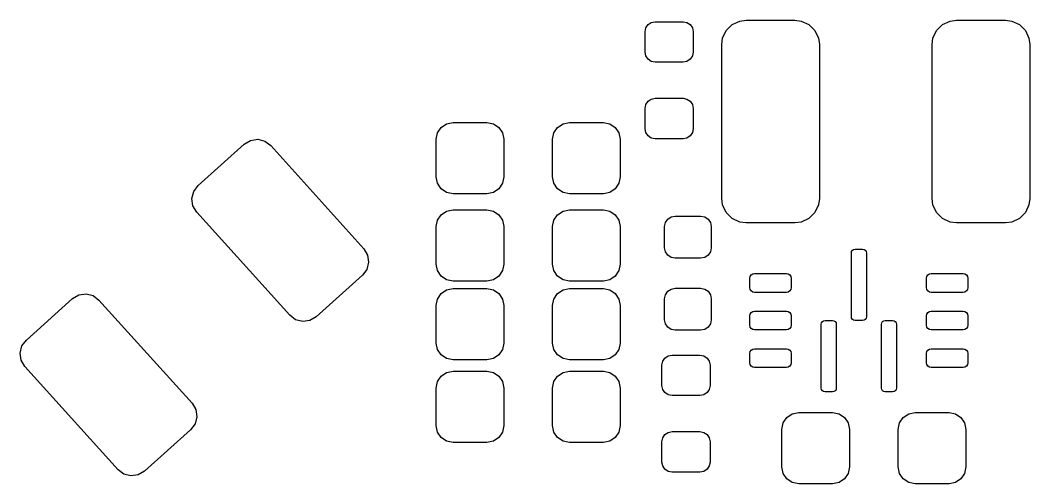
# Model space of a CAD drawing. Extents: x -25.9 to 25, y -4.9 to 48.1.
# Drawn here: x -25.88 to -12.44, y 41.97 to 48.14 of the extents above; entities that cross this region are included whole.
import ezdxf

# ---------------------------------------------------------------- set-up
doc = ezdxf.new("R2010")
doc.units = 0
doc.layers.add('BLACK', color=7, linetype='CONTINUOUS')

msp = doc.modelspace()

# ---------------------------------------------------------------- linework, layer by layer
at = {"layer": 'BLACK', "linetype": 'CONTINUOUS'}
for p, q in [((-17.521127, 48.081961), (-17.47733, 48.111226)), ((-17.47733, 48.111226), (-17.425668, 48.121502)), ((-17.425668, 48.121502), (-17.055668, 48.121502)), ((-17.055668, 48.121502), (-17.004006, 48.111226)), ((-17.004006, 48.111226), (-16.960209, 48.081961)), ((-16.40208, 48.082726), (-16.299784, 48.130428)), ((-16.299784, 48.130428), (-16.215668, 48.141502)), ((-16.215668, 48.141502), (-15.565668, 48.141502)), ((-15.565668, 48.141502), (-15.481552, 48.130428)), ((-15.481552, 48.130428), (-15.379256, 48.082726)), ((-13.60208, 48.082726), (-13.499784, 48.130428)), ((-13.499784, 48.130428), (-13.415668, 48.141502)), ((-13.415668, 48.141502), (-12.765668, 48.141502)), ((-12.765668, 48.141502), (-12.681552, 48.130428)), ((-12.681552, 48.130428), (-12.579256, 48.082726)), ((-17.560668, 47.986502), (-17.550392, 48.038164)), ((-17.560668, 47.716502), (-17.560668, 47.986502)), ((-17.550392, 48.038164), (-17.521127, 48.081961)), ((-16.960209, 48.081961), (-16.930944, 48.038164)), ((-16.930944, 48.038164), (-16.920668, 47.986502)), ((-16.920668, 47.986502), (-16.920668, 47.716502)), ((-16.529594, 47.900618), (-16.481892, 48.002914)), ((-16.481892, 48.002914), (-16.40208, 48.082726)), ((-15.379256, 48.082726), (-15.299444, 48.002914)), ((-15.299444, 48.002914), (-15.251742, 47.900618)), ((-13.729594, 47.900618), (-13.681892, 48.002914)), ((-13.681892, 48.002914), (-13.60208, 48.082726)), ((-12.579256, 48.082726), (-12.499444, 48.002914)), ((-12.499444, 48.002914), (-12.451742, 47.900618)), ((-16.540668, 47.816502), (-16.529594, 47.900618)), ((-15.251742, 47.900618), (-15.240668, 47.816502)), ((-13.740668, 47.816502), (-13.729594, 47.900618)), ((-12.451742, 47.900618), (-12.440668, 47.816502)), ((-17.550392, 47.66484), (-17.560668, 47.716502)), ((-16.920668, 47.716502), (-16.930944, 47.66484)), ((-16.540668, 45.766502), (-16.540668, 47.816502)), ((-15.240668, 47.816502), (-15.240668, 45.766502)), ((-13.740668, 45.766502), (-13.740668, 47.816502)), ((-12.440668, 47.816502), (-12.440668, 45.766502)), ((-17.521127, 47.621043), (-17.550392, 47.66484)), ((-17.47733, 47.591778), (-17.521127, 47.621043)), ((-17.425668, 47.581502), (-17.47733, 47.591778)), ((-17.055668, 47.581502), (-17.425668, 47.581502)), ((-17.004006, 47.591778), (-17.055668, 47.581502)), ((-16.960209, 47.621043), (-17.004006, 47.591778)), ((-16.930944, 47.66484), (-16.960209, 47.621043)), ((-17.550392, 47.018164), (-17.521127, 47.061961)), ((-17.521127, 47.061961), (-17.47733, 47.091226)), ((-17.47733, 47.091226), (-17.425668, 47.101502)), ((-17.425668, 47.101502), (-17.055668, 47.101502)), ((-17.055668, 47.101502), (-17.004006, 47.091226)), ((-17.004006, 47.091226), (-16.960209, 47.061961)), ((-16.960209, 47.061961), (-16.930944, 47.018164)), ((-17.560668, 46.966502), (-17.550392, 47.018164)), ((-17.560668, 46.696502), (-17.560668, 46.966502)), ((-16.930944, 47.018164), (-16.920668, 46.966502)), ((-16.920668, 46.966502), (-16.920668, 46.696502)), ((-20.274635, 46.714205), (-20.20164, 46.762979)), ((-20.20164, 46.762979), (-20.115536, 46.780106)), ((-20.115536, 46.780106), (-19.665536, 46.780106)), ((-19.665536, 46.780106), (-19.579432, 46.762979)), ((-19.579432, 46.762979), (-19.506437, 46.714205)), ((-18.724635, 46.714201), (-18.65164, 46.762975)), ((-18.65164, 46.762975), (-18.565536, 46.780102)), ((-18.565536, 46.780102), (-18.115536, 46.780102)), ((-18.115536, 46.780102), (-18.029432, 46.762975)), ((-18.029432, 46.762975), (-17.956437, 46.714201)), ((-20.340536, 46.555106), (-20.323409, 46.64121)), ((-20.323409, 46.64121), (-20.274635, 46.714205)), ((-19.506437, 46.714205), (-19.457663, 46.64121)), ((-19.457663, 46.64121), (-19.440536, 46.555106)), ((-18.790536, 46.555102), (-18.773409, 46.641206)), ((-18.773409, 46.641206), (-18.724635, 46.714201)), ((-17.956437, 46.714201), (-17.907663, 46.641206)), ((-17.907663, 46.641206), (-17.890536, 46.555102)), ((-17.550392, 46.64484), (-17.560668, 46.696502)), ((-17.521127, 46.601043), (-17.550392, 46.64484)), ((-16.930944, 46.64484), (-16.960209, 46.601043)), ((-16.920668, 46.696502), (-16.930944, 46.64484)), ((-23.508444, 45.938681), (-22.895349, 46.490714)), ((-22.895349, 46.490714), (-22.811518, 46.540588)), ((-22.811518, 46.540588), (-22.714983, 46.554585)), ((-22.714983, 46.554585), (-22.620439, 46.530574)), ((-22.620439, 46.530574), (-22.54228, 46.47221)), ((-20.340536, 46.055106), (-20.340536, 46.555106)), ((-19.440536, 46.555106), (-19.440536, 46.055106)), ((-18.790536, 46.055102), (-18.790536, 46.555102)), ((-17.890536, 46.555102), (-17.890536, 46.055102)), ((-17.47733, 46.571778), (-17.521127, 46.601043)), ((-17.425668, 46.561502), (-17.47733, 46.571778)), ((-17.055668, 46.561502), (-17.425668, 46.561502)), ((-17.004006, 46.571778), (-17.055668, 46.561502)), ((-16.960209, 46.601043), (-17.004006, 46.571778)), ((-22.54228, 46.47221), (-21.304389, 45.097392)), ((-20.323409, 45.969002), (-20.340536, 46.055106)), ((-20.274635, 45.896007), (-20.323409, 45.969002)), ((-19.457663, 45.969002), (-19.506437, 45.896007)), ((-19.440536, 46.055106), (-19.457663, 45.969002)), ((-18.773409, 45.968998), (-18.790536, 46.055102)), ((-18.724635, 45.896003), (-18.773409, 45.968998)), ((-17.907663, 45.968998), (-17.956437, 45.896003)), ((-17.890536, 46.055102), (-17.907663, 45.968998)), ((-23.590819, 45.765979), (-23.566808, 45.860522)), ((-23.566808, 45.860522), (-23.508444, 45.938681)), ((-20.20164, 45.847233), (-20.274635, 45.896007)), ((-20.115536, 45.830106), (-20.20164, 45.847233)), ((-19.665536, 45.830106), (-20.115536, 45.830106)), ((-19.579432, 45.847233), (-19.665536, 45.830106)), ((-19.506437, 45.896007), (-19.579432, 45.847233)), ((-18.65164, 45.847229), (-18.724635, 45.896003)), ((-18.565536, 45.830102), (-18.65164, 45.847229)), ((-18.115536, 45.830102), (-18.565536, 45.830102)), ((-18.029432, 45.847229), (-18.115536, 45.830102)), ((-17.956437, 45.896003), (-18.029432, 45.847229)), ((-23.576822, 45.669443), (-23.590819, 45.765979)), ((-16.529594, 45.682386), (-16.540668, 45.766502)), ((-16.481892, 45.58009), (-16.529594, 45.682386)), ((-15.251742, 45.682386), (-15.299444, 45.58009)), ((-15.240668, 45.766502), (-15.251742, 45.682386)), ((-13.729594, 45.682386), (-13.740668, 45.766502)), ((-13.681892, 45.58009), (-13.729594, 45.682386)), ((-12.451742, 45.682386), (-12.499444, 45.58009)), ((-12.440668, 45.766502), (-12.451742, 45.682386)), ((-23.526947, 45.585612), (-23.576822, 45.669443)), ((-22.289056, 44.210794), (-23.526947, 45.585612)), ((-20.323541, 45.477608), (-20.274767, 45.550603)), ((-20.274767, 45.550603), (-20.201772, 45.599377)), ((-20.201772, 45.599377), (-20.115668, 45.616504)), ((-20.115668, 45.616504), (-19.665668, 45.616504)), ((-19.665668, 45.616504), (-19.579564, 45.599377)), ((-19.579564, 45.599377), (-19.506569, 45.550603)), ((-19.506569, 45.550603), (-19.457795, 45.477608)), ((-18.773541, 45.477604), (-18.724767, 45.550599)), ((-18.724767, 45.550599), (-18.651772, 45.599373)), ((-18.651772, 45.599373), (-18.565668, 45.6165)), ((-18.565668, 45.6165), (-18.115668, 45.6165)), ((-18.115668, 45.6165), (-18.029564, 45.599373)), ((-18.029564, 45.599373), (-17.956569, 45.550599)), ((-17.956569, 45.550599), (-17.907795, 45.477604)), ((-16.40208, 45.500278), (-16.481892, 45.58009)), ((-15.299444, 45.58009), (-15.379256, 45.500278)), ((-13.60208, 45.500278), (-13.681892, 45.58009)), ((-12.499444, 45.58009), (-12.579256, 45.500278)), ((-20.340668, 45.391504), (-20.323541, 45.477608)), ((-19.457795, 45.477608), (-19.440668, 45.391504)), ((-18.790668, 45.3915), (-18.773541, 45.477604)), ((-17.907795, 45.477604), (-17.890668, 45.3915)), ((-17.300668, 45.391502), (-17.290011, 45.445078)), ((-17.290011, 45.445078), (-17.259663, 45.490497)), ((-17.259663, 45.490497), (-17.214244, 45.520845)), ((-17.214244, 45.520845), (-17.160668, 45.531502)), ((-17.160668, 45.531502), (-16.820668, 45.531502)), ((-16.820668, 45.531502), (-16.767092, 45.520845)), ((-16.767092, 45.520845), (-16.721673, 45.490497)), ((-16.721673, 45.490497), (-16.691325, 45.445078)), ((-16.691325, 45.445078), (-16.680668, 45.391502)), ((-16.299784, 45.452576), (-16.40208, 45.500278)), ((-16.215668, 45.441502), (-16.299784, 45.452576)), ((-15.565668, 45.441502), (-16.215668, 45.441502)), ((-15.481552, 45.452576), (-15.565668, 45.441502)), ((-15.379256, 45.500278), (-15.481552, 45.452576)), ((-13.499784, 45.452576), (-13.60208, 45.500278)), ((-13.415668, 45.441502), (-13.499784, 45.452576)), ((-12.765668, 45.441502), (-13.415668, 45.441502)), ((-12.681552, 45.452576), (-12.765668, 45.441502)), ((-12.579256, 45.500278), (-12.681552, 45.452576)), ((-20.340668, 44.891504), (-20.340668, 45.391504)), ((-19.440668, 45.391504), (-19.440668, 44.891504)), ((-18.790668, 44.8915), (-18.790668, 45.3915)), ((-17.890668, 45.3915), (-17.890668, 44.8915)), ((-17.300668, 45.111502), (-17.300668, 45.391502)), ((-16.680668, 45.391502), (-16.680668, 45.111502)), ((-21.304389, 45.097392), (-21.254514, 45.013561)), ((-21.254514, 45.013561), (-21.240517, 44.917025)), ((-17.290011, 45.057926), (-17.300668, 45.111502)), ((-17.259663, 45.012507), (-17.290011, 45.057926)), ((-17.214244, 44.982159), (-17.259663, 45.012507)), ((-16.721673, 45.012507), (-16.767092, 44.982159)), ((-16.691325, 45.057926), (-16.721673, 45.012507)), ((-16.680668, 45.111502), (-16.691325, 45.057926)), ((-14.815668, 45.041502), (-14.811862, 45.060636)), ((-14.815668, 44.191502), (-14.815668, 45.041502)), ((-14.811862, 45.060636), (-14.801023, 45.076857)), ((-14.801023, 45.076857), (-14.784802, 45.087696)), ((-14.784802, 45.087696), (-14.765668, 45.091502)), ((-14.765668, 45.091502), (-14.665668, 45.091502)), ((-14.665668, 45.091502), (-14.646534, 45.087696)), ((-14.646534, 45.087696), (-14.630313, 45.076857)), ((-14.630313, 45.076857), (-14.619474, 45.060636)), ((-14.619474, 45.060636), (-14.615668, 45.041502)), ((-14.615668, 45.041502), (-14.615668, 44.191502)), ((-21.240517, 44.917025), (-21.264528, 44.822482)), ((-20.323541, 44.8054), (-20.340668, 44.891504)), ((-19.440668, 44.891504), (-19.457795, 44.8054)), ((-18.773541, 44.805396), (-18.790668, 44.8915)), ((-17.890668, 44.8915), (-17.907795, 44.805396)), ((-17.160668, 44.971502), (-17.214244, 44.982159)), ((-16.820668, 44.971502), (-17.160668, 44.971502)), ((-16.767092, 44.982159), (-16.820668, 44.971502)), ((-21.322892, 44.744323), (-21.935987, 44.19229)), ((-21.264528, 44.822482), (-21.322892, 44.744323)), ((-20.274767, 44.732405), (-20.323541, 44.8054)), ((-19.457795, 44.8054), (-19.506569, 44.732405)), ((-18.724767, 44.732401), (-18.773541, 44.805396)), ((-17.907795, 44.805396), (-17.956569, 44.732401)), ((-16.16091, 44.72792), (-16.147362, 44.748196)), ((-16.147362, 44.748196), (-16.127086, 44.761744)), ((-16.127086, 44.761744), (-16.103168, 44.766502)), ((-16.103168, 44.766502), (-15.678168, 44.766502)), ((-15.678168, 44.766502), (-15.65425, 44.761744)), ((-15.65425, 44.761744), (-15.633974, 44.748196)), ((-15.633974, 44.748196), (-15.620426, 44.72792)), ((-13.81091, 44.72792), (-13.797362, 44.748196)), ((-13.797362, 44.748196), (-13.777086, 44.761744)), ((-13.777086, 44.761744), (-13.753168, 44.766502)), ((-13.753168, 44.766502), (-13.328168, 44.766502)), ((-13.328168, 44.766502), (-13.30425, 44.761744)), ((-13.30425, 44.761744), (-13.283974, 44.748196)), ((-13.283974, 44.748196), (-13.270426, 44.72792)), ((-20.201772, 44.683631), (-20.274767, 44.732405)), ((-20.115668, 44.666504), (-20.201772, 44.683631)), ((-19.665668, 44.666504), (-20.115668, 44.666504)), ((-19.579564, 44.683631), (-19.665668, 44.666504)), ((-19.506569, 44.732405), (-19.579564, 44.683631)), ((-18.651772, 44.683627), (-18.724767, 44.732401)), ((-18.565668, 44.6665), (-18.651772, 44.683627)), ((-18.115668, 44.6665), (-18.565668, 44.6665)), ((-18.029564, 44.683627), (-18.115668, 44.6665)), ((-17.956569, 44.732401), (-18.029564, 44.683627)), ((-16.165668, 44.704002), (-16.16091, 44.72792)), ((-16.165668, 44.579002), (-16.165668, 44.704002)), ((-15.620426, 44.72792), (-15.615668, 44.704002)), ((-15.615668, 44.704002), (-15.615668, 44.579002)), ((-13.815668, 44.704002), (-13.81091, 44.72792)), ((-13.815668, 44.579002), (-13.815668, 44.704002)), ((-13.270426, 44.72792), (-13.265668, 44.704002)), ((-13.265668, 44.704002), (-13.265668, 44.579002)), ((-25.180519, 44.433138), (-25.096688, 44.483012)), ((-25.096688, 44.483012), (-25.000153, 44.497009)), ((-25.000153, 44.497009), (-24.905609, 44.472998)), ((-24.905609, 44.472998), (-24.82745, 44.414634)), ((-20.323541, 44.427608), (-20.274767, 44.500603)), ((-20.274767, 44.500603), (-20.201772, 44.549377)), ((-20.201772, 44.549377), (-20.115668, 44.566504)), ((-20.115668, 44.566504), (-19.665668, 44.566504)), ((-19.665668, 44.566504), (-19.579564, 44.549377)), ((-19.579564, 44.549377), (-19.506569, 44.500603)), ((-19.506569, 44.500603), (-19.457795, 44.427608)), ((-18.773541, 44.427604), (-18.724767, 44.500599)), ((-18.724767, 44.500599), (-18.651772, 44.549373)), ((-18.651772, 44.549373), (-18.565668, 44.5665)), ((-18.565668, 44.5665), (-18.115668, 44.5665)), ((-18.115668, 44.5665), (-18.029564, 44.549373)), ((-18.029564, 44.549373), (-17.956569, 44.500599)), ((-17.956569, 44.500599), (-17.907795, 44.427604)), ((-17.300668, 44.431502), (-17.290011, 44.485078)), ((-17.290011, 44.485078), (-17.259663, 44.530497)), ((-17.259663, 44.530497), (-17.214244, 44.560845)), ((-17.214244, 44.560845), (-17.160668, 44.571502)), ((-17.160668, 44.571502), (-16.820668, 44.571502)), ((-16.820668, 44.571502), (-16.767092, 44.560845)), ((-16.767092, 44.560845), (-16.721673, 44.530497)), ((-16.721673, 44.530497), (-16.691325, 44.485078)), ((-16.691325, 44.485078), (-16.680668, 44.431502)), ((-16.16091, 44.555084), (-16.165668, 44.579002)), ((-16.147362, 44.534808), (-16.16091, 44.555084)), ((-16.127086, 44.52126), (-16.147362, 44.534808)), ((-16.103168, 44.516502), (-16.127086, 44.52126)), ((-15.678168, 44.516502), (-16.103168, 44.516502)), ((-15.65425, 44.52126), (-15.678168, 44.516502)), ((-15.633974, 44.534808), (-15.65425, 44.52126)), ((-15.620426, 44.555084), (-15.633974, 44.534808)), ((-15.615668, 44.579002), (-15.620426, 44.555084)), ((-13.81091, 44.555084), (-13.815668, 44.579002)), ((-13.797362, 44.534808), (-13.81091, 44.555084)), ((-13.777086, 44.52126), (-13.797362, 44.534808)), ((-13.753168, 44.516502), (-13.777086, 44.52126)), ((-13.328168, 44.516502), (-13.753168, 44.516502)), ((-13.30425, 44.52126), (-13.328168, 44.516502)), ((-13.283974, 44.534808), (-13.30425, 44.52126)), ((-13.270426, 44.555084), (-13.283974, 44.534808)), ((-13.265668, 44.579002), (-13.270426, 44.555084)), ((-25.793614, 43.881105), (-25.180519, 44.433138)), ((-24.82745, 44.414634), (-23.589559, 43.039816)), ((-20.340668, 44.341504), (-20.323541, 44.427608)), ((-20.340668, 43.841504), (-20.340668, 44.341504)), ((-19.457795, 44.427608), (-19.440668, 44.341504)), ((-19.440668, 44.341504), (-19.440668, 43.841504)), ((-18.790668, 44.3415), (-18.773541, 44.427604)), ((-18.790668, 43.8415), (-18.790668, 44.3415)), ((-17.907795, 44.427604), (-17.890668, 44.3415)), ((-17.890668, 44.3415), (-17.890668, 43.8415)), ((-17.300668, 44.151502), (-17.300668, 44.431502)), ((-16.680668, 44.431502), (-16.680668, 44.151502)), ((-22.210897, 44.15243), (-22.289056, 44.210794)), ((-16.165668, 44.204002), (-16.16091, 44.22792)), ((-16.165668, 44.079002), (-16.165668, 44.204002)), ((-16.16091, 44.22792), (-16.147362, 44.248196)), ((-16.147362, 44.248196), (-16.127086, 44.261744)), ((-16.127086, 44.261744), (-16.103168, 44.266502)), ((-16.103168, 44.266502), (-15.678168, 44.266502)), ((-15.678168, 44.266502), (-15.65425, 44.261744)), ((-15.65425, 44.261744), (-15.633974, 44.248196)), ((-15.633974, 44.248196), (-15.620426, 44.22792)), ((-15.620426, 44.22792), (-15.615668, 44.204002)), ((-15.615668, 44.204002), (-15.615668, 44.079002)), ((-13.815668, 44.204002), (-13.81091, 44.22792)), ((-13.815668, 44.079002), (-13.815668, 44.204002)), ((-13.81091, 44.22792), (-13.797362, 44.248196)), ((-13.797362, 44.248196), (-13.777086, 44.261744)), ((-13.777086, 44.261744), (-13.753168, 44.266502)), ((-13.753168, 44.266502), (-13.328168, 44.266502)), ((-13.328168, 44.266502), (-13.30425, 44.261744)), ((-13.30425, 44.261744), (-13.283974, 44.248196)), ((-13.283974, 44.248196), (-13.270426, 44.22792)), ((-13.270426, 44.22792), (-13.265668, 44.204002)), ((-13.265668, 44.204002), (-13.265668, 44.079002)), ((-22.116353, 44.128419), (-22.210897, 44.15243)), ((-22.019818, 44.142416), (-22.116353, 44.128419)), ((-21.935987, 44.19229), (-22.019818, 44.142416)), ((-17.290011, 44.097926), (-17.300668, 44.151502)), ((-17.259663, 44.052507), (-17.290011, 44.097926)), ((-16.691325, 44.097926), (-16.721673, 44.052507)), ((-16.680668, 44.151502), (-16.691325, 44.097926)), ((-16.16091, 44.055084), (-16.165668, 44.079002)), ((-15.615668, 44.079002), (-15.620426, 44.055084)), ((-15.215668, 44.091502), (-15.211862, 44.110636)), ((-15.215668, 43.241502), (-15.215668, 44.091502)), ((-15.211862, 44.110636), (-15.201023, 44.126857)), ((-15.201023, 44.126857), (-15.184802, 44.137696)), ((-15.184802, 44.137696), (-15.165668, 44.141502)), ((-15.165668, 44.141502), (-15.065668, 44.141502)), ((-15.065668, 44.141502), (-15.046534, 44.137696)), ((-15.046534, 44.137696), (-15.030313, 44.126857)), ((-15.030313, 44.126857), (-15.019474, 44.110636)), ((-15.019474, 44.110636), (-15.015668, 44.091502)), ((-15.015668, 44.091502), (-15.015668, 43.241502)), ((-14.811862, 44.172368), (-14.815668, 44.191502)), ((-14.801023, 44.156147), (-14.811862, 44.172368)), ((-14.784802, 44.145308), (-14.801023, 44.156147)), ((-14.765668, 44.141502), (-14.784802, 44.145308)), ((-14.665668, 44.141502), (-14.765668, 44.141502)), ((-14.646534, 44.145308), (-14.665668, 44.141502)), ((-14.630313, 44.156147), (-14.646534, 44.145308)), ((-14.619474, 44.172368), (-14.630313, 44.156147)), ((-14.615668, 44.191502), (-14.619474, 44.172368)), ((-14.415668, 44.091502), (-14.411862, 44.110636)), ((-14.415668, 43.241502), (-14.415668, 44.091502)), ((-14.411862, 44.110636), (-14.401023, 44.126857)), ((-14.401023, 44.126857), (-14.384802, 44.137696)), ((-14.384802, 44.137696), (-14.365668, 44.141502)), ((-14.365668, 44.141502), (-14.265668, 44.141502)), ((-14.265668, 44.141502), (-14.246534, 44.137696)), ((-14.246534, 44.137696), (-14.230313, 44.126857)), ((-14.230313, 44.126857), (-14.219474, 44.110636)), ((-14.219474, 44.110636), (-14.215668, 44.091502)), ((-14.215668, 44.091502), (-14.215668, 43.241502)), ((-13.81091, 44.055084), (-13.815668, 44.079002)), ((-13.265668, 44.079002), (-13.270426, 44.055084)), ((-17.214244, 44.022159), (-17.259663, 44.052507)), ((-17.160668, 44.011502), (-17.214244, 44.022159)), ((-16.820668, 44.011502), (-17.160668, 44.011502)), ((-16.767092, 44.022159), (-16.820668, 44.011502)), ((-16.721673, 44.052507), (-16.767092, 44.022159)), ((-16.147362, 44.034808), (-16.16091, 44.055084)), ((-16.127086, 44.02126), (-16.147362, 44.034808)), ((-16.103168, 44.016502), (-16.127086, 44.02126)), ((-15.678168, 44.016502), (-16.103168, 44.016502)), ((-15.65425, 44.02126), (-15.678168, 44.016502)), ((-15.633974, 44.034808), (-15.65425, 44.02126)), ((-15.620426, 44.055084), (-15.633974, 44.034808)), ((-13.797362, 44.034808), (-13.81091, 44.055084)), ((-13.777086, 44.02126), (-13.797362, 44.034808)), ((-13.753168, 44.016502), (-13.777086, 44.02126)), ((-13.328168, 44.016502), (-13.753168, 44.016502)), ((-13.30425, 44.02126), (-13.328168, 44.016502)), ((-13.283974, 44.034808), (-13.30425, 44.02126)), ((-13.270426, 44.055084), (-13.283974, 44.034808)), ((-25.875989, 43.708403), (-25.851978, 43.802946)), ((-25.851978, 43.802946), (-25.793614, 43.881105)), ((-20.323541, 43.7554), (-20.340668, 43.841504)), ((-19.440668, 43.841504), (-19.457795, 43.7554)), ((-18.773541, 43.755396), (-18.790668, 43.8415)), ((-17.890668, 43.8415), (-17.907795, 43.755396)), ((-25.861992, 43.611867), (-25.875989, 43.708403)), ((-20.274767, 43.682405), (-20.323541, 43.7554)), ((-20.201772, 43.633631), (-20.274767, 43.682405)), ((-19.506569, 43.682405), (-19.579564, 43.633631)), ((-19.457795, 43.7554), (-19.506569, 43.682405)), ((-18.724767, 43.682401), (-18.773541, 43.755396)), ((-18.651772, 43.633627), (-18.724767, 43.682401)), ((-17.956569, 43.682401), (-18.029564, 43.633627)), ((-17.907795, 43.755396), (-17.956569, 43.682401)), ((-17.296127, 43.641961), (-17.25233, 43.671226)), ((-17.25233, 43.671226), (-17.200668, 43.681502)), ((-17.200668, 43.681502), (-16.830668, 43.681502)), ((-16.830668, 43.681502), (-16.779006, 43.671226)), ((-16.779006, 43.671226), (-16.735209, 43.641961)), ((-16.165668, 43.704002), (-16.16091, 43.72792)), ((-16.165668, 43.579002), (-16.165668, 43.704002)), ((-16.16091, 43.72792), (-16.147362, 43.748196)), ((-16.147362, 43.748196), (-16.127086, 43.761744)), ((-16.127086, 43.761744), (-16.103168, 43.766502)), ((-16.103168, 43.766502), (-15.678168, 43.766502)), ((-15.678168, 43.766502), (-15.65425, 43.761744)), ((-15.65425, 43.761744), (-15.633974, 43.748196)), ((-15.633974, 43.748196), (-15.620426, 43.72792)), ((-15.620426, 43.72792), (-15.615668, 43.704002)), ((-15.615668, 43.704002), (-15.615668, 43.579002)), ((-13.815668, 43.704002), (-13.81091, 43.72792)), ((-13.815668, 43.579002), (-13.815668, 43.704002)), ((-13.81091, 43.72792), (-13.797362, 43.748196)), ((-13.797362, 43.748196), (-13.777086, 43.761744)), ((-13.777086, 43.761744), (-13.753168, 43.766502)), ((-13.753168, 43.766502), (-13.328168, 43.766502)), ((-13.328168, 43.766502), (-13.30425, 43.761744)), ((-13.30425, 43.761744), (-13.283974, 43.748196)), ((-13.283974, 43.748196), (-13.270426, 43.72792)), ((-13.270426, 43.72792), (-13.265668, 43.704002)), ((-13.265668, 43.704002), (-13.265668, 43.579002)), ((-25.812117, 43.528036), (-25.861992, 43.611867)), ((-20.115668, 43.616504), (-20.201772, 43.633631)), ((-19.665668, 43.616504), (-20.115668, 43.616504)), ((-19.579564, 43.633631), (-19.665668, 43.616504)), ((-18.565668, 43.6165), (-18.651772, 43.633627)), ((-18.115668, 43.6165), (-18.565668, 43.6165)), ((-18.029564, 43.633627), (-18.115668, 43.6165)), ((-17.335668, 43.546502), (-17.325392, 43.598164)), ((-17.335668, 43.276502), (-17.335668, 43.546502)), ((-17.325392, 43.598164), (-17.296127, 43.641961)), ((-16.735209, 43.641961), (-16.705944, 43.598164)), ((-16.705944, 43.598164), (-16.695668, 43.546502)), ((-16.695668, 43.546502), (-16.695668, 43.276502)), ((-16.16091, 43.555084), (-16.165668, 43.579002)), ((-16.147362, 43.534808), (-16.16091, 43.555084)), ((-16.127086, 43.52126), (-16.147362, 43.534808)), ((-15.633974, 43.534808), (-15.65425, 43.52126)), ((-15.620426, 43.555084), (-15.633974, 43.534808)), ((-15.615668, 43.579002), (-15.620426, 43.555084)), ((-13.81091, 43.555084), (-13.815668, 43.579002)), ((-13.797362, 43.534808), (-13.81091, 43.555084)), ((-13.777086, 43.52126), (-13.797362, 43.534808)), ((-13.283974, 43.534808), (-13.30425, 43.52126)), ((-13.270426, 43.555084), (-13.283974, 43.534808)), ((-13.265668, 43.579002), (-13.270426, 43.555084)), ((-24.574226, 42.153218), (-25.812117, 43.528036)), ((-20.323541, 43.327608), (-20.274767, 43.400603)), ((-20.274767, 43.400603), (-20.201772, 43.449377)), ((-20.201772, 43.449377), (-20.115668, 43.466504)), ((-20.115668, 43.466504), (-19.665668, 43.466504)), ((-19.665668, 43.466504), (-19.579564, 43.449377)), ((-19.579564, 43.449377), (-19.506569, 43.400603)), ((-19.506569, 43.400603), (-19.457795, 43.327608)), ((-18.773541, 43.327604), (-18.724767, 43.400599)), ((-18.724767, 43.400599), (-18.651772, 43.449373)), ((-18.651772, 43.449373), (-18.565668, 43.4665)), ((-18.565668, 43.4665), (-18.115668, 43.4665)), ((-18.115668, 43.4665), (-18.029564, 43.449373)), ((-18.029564, 43.449373), (-17.956569, 43.400599)), ((-17.956569, 43.400599), (-17.907795, 43.327604)), ((-16.103168, 43.516502), (-16.127086, 43.52126)), ((-15.678168, 43.516502), (-16.103168, 43.516502)), ((-15.65425, 43.52126), (-15.678168, 43.516502)), ((-13.753168, 43.516502), (-13.777086, 43.52126)), ((-13.328168, 43.516502), (-13.753168, 43.516502)), ((-13.30425, 43.52126), (-13.328168, 43.516502)), ((-20.340668, 43.241504), (-20.323541, 43.327608)), ((-19.457795, 43.327608), (-19.440668, 43.241504)), ((-18.790668, 43.2415), (-18.773541, 43.327604)), ((-17.907795, 43.327604), (-17.890668, 43.2415)), ((-17.325392, 43.22484), (-17.335668, 43.276502)), ((-16.695668, 43.276502), (-16.705944, 43.22484)), ((-20.340668, 42.741504), (-20.340668, 43.241504)), ((-19.440668, 43.241504), (-19.440668, 42.741504)), ((-18.790668, 42.7415), (-18.790668, 43.2415)), ((-17.890668, 43.2415), (-17.890668, 42.7415)), ((-17.296127, 43.181043), (-17.325392, 43.22484)), ((-17.25233, 43.151778), (-17.296127, 43.181043)), ((-17.200668, 43.141502), (-17.25233, 43.151778)), ((-16.830668, 43.141502), (-17.200668, 43.141502)), ((-16.779006, 43.151778), (-16.830668, 43.141502)), ((-16.735209, 43.181043), (-16.779006, 43.151778)), ((-16.705944, 43.22484), (-16.735209, 43.181043)), ((-15.211862, 43.222368), (-15.215668, 43.241502)), ((-15.201023, 43.206147), (-15.211862, 43.222368)), ((-15.184802, 43.195308), (-15.201023, 43.206147)), ((-15.165668, 43.191502), (-15.184802, 43.195308)), ((-15.065668, 43.191502), (-15.165668, 43.191502)), ((-15.046534, 43.195308), (-15.065668, 43.191502)), ((-15.030313, 43.206147), (-15.046534, 43.195308)), ((-15.019474, 43.222368), (-15.030313, 43.206147)), ((-15.015668, 43.241502), (-15.019474, 43.222368)), ((-14.411862, 43.222368), (-14.415668, 43.241502)), ((-14.401023, 43.206147), (-14.411862, 43.222368)), ((-14.384802, 43.195308), (-14.401023, 43.206147)), ((-14.365668, 43.191502), (-14.384802, 43.195308)), ((-14.265668, 43.191502), (-14.365668, 43.191502)), ((-14.246534, 43.195308), (-14.265668, 43.191502)), ((-14.230313, 43.206147), (-14.246534, 43.195308)), ((-14.219474, 43.222368), (-14.230313, 43.206147)), ((-14.215668, 43.241502), (-14.219474, 43.222368)), ((-23.589559, 43.039816), (-23.539684, 42.955985)), ((-23.525687, 42.859449), (-23.549698, 42.764906)), ((-23.539684, 42.955985), (-23.525687, 42.859449)), ((-15.674767, 42.850601), (-15.601772, 42.899375)), ((-15.601772, 42.899375), (-15.515668, 42.916502)), ((-15.515668, 42.916502), (-15.065668, 42.916502)), ((-15.065668, 42.916502), (-14.979564, 42.899375)), ((-14.979564, 42.899375), (-14.906569, 42.850601)), ((-14.124767, 42.850601), (-14.051772, 42.899375)), ((-14.051772, 42.899375), (-13.965668, 42.916502)), ((-13.965668, 42.916502), (-13.515668, 42.916502)), ((-13.515668, 42.916502), (-13.429564, 42.899375)), ((-13.429564, 42.899375), (-13.356569, 42.850601)), ((-23.549698, 42.764906), (-23.608062, 42.686747)), ((-20.323541, 42.6554), (-20.340668, 42.741504)), ((-19.440668, 42.741504), (-19.457795, 42.6554)), ((-18.773541, 42.655396), (-18.790668, 42.7415)), ((-17.890668, 42.7415), (-17.907795, 42.655396)), ((-15.740668, 42.691502), (-15.723541, 42.777606)), ((-15.723541, 42.777606), (-15.674767, 42.850601)), ((-14.906569, 42.850601), (-14.857795, 42.777606)), ((-14.857795, 42.777606), (-14.840668, 42.691502)), ((-14.190668, 42.691502), (-14.173541, 42.777606)), ((-14.173541, 42.777606), (-14.124767, 42.850601)), ((-13.356569, 42.850601), (-13.307795, 42.777606)), ((-13.307795, 42.777606), (-13.290668, 42.691502)), ((-23.608062, 42.686747), (-24.221157, 42.134714)), ((-20.274767, 42.582405), (-20.323541, 42.6554)), ((-19.457795, 42.6554), (-19.506569, 42.582405)), ((-18.724767, 42.582401), (-18.773541, 42.655396)), ((-17.907795, 42.655396), (-17.956569, 42.582401)), ((-17.325392, 42.578164), (-17.296127, 42.621961)), ((-17.296127, 42.621961), (-17.25233, 42.651226)), ((-17.25233, 42.651226), (-17.200668, 42.661502)), ((-17.200668, 42.661502), (-16.830668, 42.661502)), ((-16.830668, 42.661502), (-16.779006, 42.651226)), ((-16.779006, 42.651226), (-16.735209, 42.621961)), ((-16.735209, 42.621961), (-16.705944, 42.578164)), ((-15.740668, 42.191502), (-15.740668, 42.691502)), ((-14.840668, 42.691502), (-14.840668, 42.191502)), ((-14.190668, 42.191502), (-14.190668, 42.691502)), ((-13.290668, 42.691502), (-13.290668, 42.191502)), ((-20.201772, 42.533631), (-20.274767, 42.582405)), ((-20.115668, 42.516504), (-20.201772, 42.533631)), ((-19.665668, 42.516504), (-20.115668, 42.516504)), ((-19.579564, 42.533631), (-19.665668, 42.516504)), ((-19.506569, 42.582405), (-19.579564, 42.533631)), ((-18.651772, 42.533627), (-18.724767, 42.582401)), ((-18.565668, 42.5165), (-18.651772, 42.533627)), ((-18.115668, 42.5165), (-18.565668, 42.5165)), ((-18.029564, 42.533627), (-18.115668, 42.5165)), ((-17.956569, 42.582401), (-18.029564, 42.533627)), ((-17.335668, 42.526502), (-17.325392, 42.578164)), ((-17.335668, 42.256502), (-17.335668, 42.526502)), ((-16.705944, 42.578164), (-16.695668, 42.526502)), ((-16.695668, 42.526502), (-16.695668, 42.256502)), ((-17.325392, 42.20484), (-17.335668, 42.256502)), ((-17.296127, 42.161043), (-17.325392, 42.20484)), ((-16.705944, 42.20484), (-16.735209, 42.161043)), ((-16.695668, 42.256502), (-16.705944, 42.20484)), ((-15.723541, 42.105398), (-15.740668, 42.191502)), ((-14.840668, 42.191502), (-14.857795, 42.105398)), ((-14.173541, 42.105398), (-14.190668, 42.191502)), ((-13.290668, 42.191502), (-13.307795, 42.105398)), ((-24.496067, 42.094854), (-24.574226, 42.153218)), ((-24.401523, 42.070843), (-24.496067, 42.094854)), ((-24.304988, 42.08484), (-24.401523, 42.070843)), ((-24.221157, 42.134714), (-24.304988, 42.08484)), ((-17.25233, 42.131778), (-17.296127, 42.161043)), ((-17.200668, 42.121502), (-17.25233, 42.131778)), ((-16.830668, 42.121502), (-17.200668, 42.121502)), ((-16.779006, 42.131778), (-16.830668, 42.121502)), ((-16.735209, 42.161043), (-16.779006, 42.131778)), ((-15.674767, 42.032403), (-15.723541, 42.105398)), ((-14.857795, 42.105398), (-14.906569, 42.032403)), ((-14.124767, 42.032403), (-14.173541, 42.105398)), ((-13.307795, 42.105398), (-13.356569, 42.032403)), ((-15.601772, 41.983629), (-15.674767, 42.032403)), ((-15.515668, 41.966502), (-15.601772, 41.983629)), ((-15.065668, 41.966502), (-15.515668, 41.966502)), ((-14.979564, 41.983629), (-15.065668, 41.966502)), ((-14.906569, 42.032403), (-14.979564, 41.983629)), ((-14.051772, 41.983629), (-14.124767, 42.032403)), ((-13.965668, 41.966502), (-14.051772, 41.983629)), ((-13.515668, 41.966502), (-13.965668, 41.966502)), ((-13.429564, 41.983629), (-13.515668, 41.966502)), ((-13.356569, 42.032403), (-13.429564, 41.983629))]:
    msp.add_line(p, q, dxfattribs=at)

doc.saveas('drawing.dxf')
